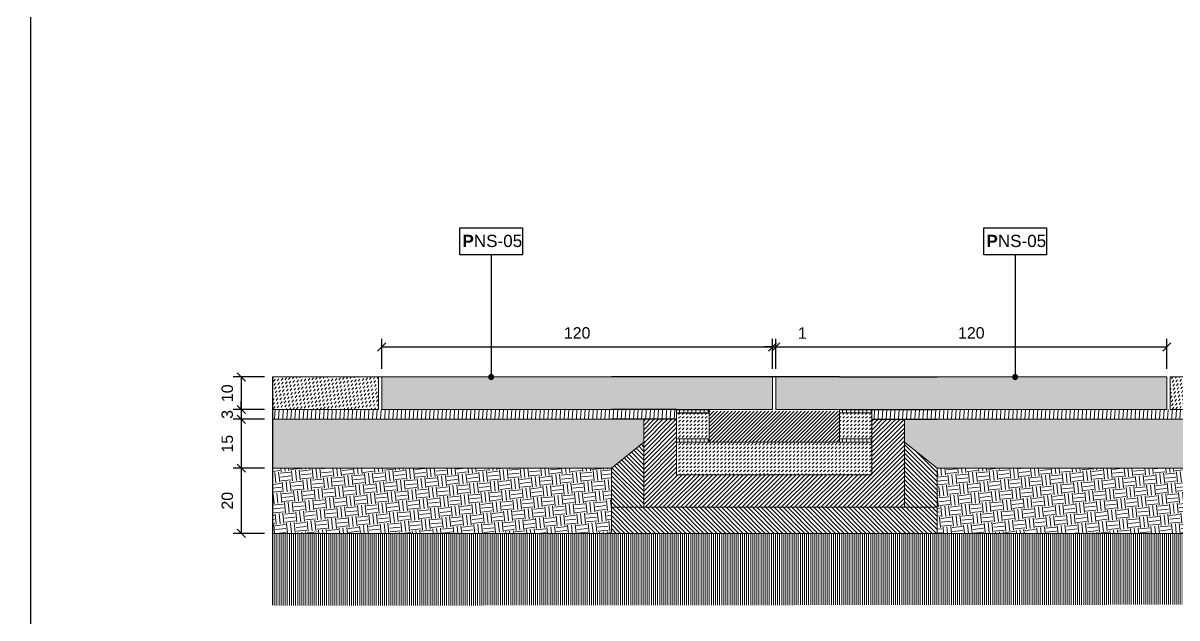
# Model space of a CAD drawing. Header units: metres. Extents: x -325 to 301, y -147 to 149.
# Drawn here: x 112.211 to 115.753, y 29.616 to 31.442 of the extents above; entities that cross this region are included whole.
import ezdxf

# ---------------------------------------------------------------- set-up
doc = ezdxf.new("R2010")
doc.units = ezdxf.units.M
doc.linetypes.add('HIDDEN', pattern=[0.375, 0.25, -0.125])
doc.layers.get('Defpoints').update_dxf_attribs({"lineweight": 13})
doc.layers.add('-aux', color=50, linetype='Continuous', plot=False)
doc.layers.add('02-L-AUX', color=2, linetype='Continuous', plot=False)
doc.layers.add('0-TX-1_25', color=7, linetype='Continuous', true_color=0x3f4f7f)
for name, color, linetype in [('02-L-Waterfeatures 02', 152, 'Continuous'), ('1-SECCIÓ', 1, 'Continuous'), ('A-KEYPLAN_HATCH', 7, 'Continuous'), ('A_TEXT_2', 7, 'Continuous')]:
    doc.layers.add(name, color=color, linetype=linetype)
for name, color, linetype, lineweight, true_color in [('03-TR-Paviment_08_Natural Stone Bleachers', 7, 'Continuous', 5, 0xafad9d), ('3-TR sorra granitica', 7, 'Continuous', 0, 0xf2dac9), ('3-TR tot_u', 7, 'Continuous', 5, 0x787878)]:
    doc.layers.add(name, color=color, linetype=linetype, lineweight=lineweight, true_color=true_color)
for name, color, linetype, lineweight in [('1-CM', 7, 'Continuous', 0), ('3-TR Formigó', 252, 'Continuous', 0), ('3-TR Seleccionat', 44, 'Continuous', 0), ('3-TR Tot-u', 37, 'Continuous', 0)]:
    doc.layers.add(name, color=color, linetype=linetype, lineweight=lineweight)
doc.styles.get("Standard").update_dxf_attribs({"font": 'arial.ttf'})
doc.dimstyles.new('ISO-25', dxfattribs={"dimtxt": 0.1, "dimasz": 0.1, "dimexe": 0.1, "dimexo": 0.1, "dimgap": 0.1, "dimtad": 1, "dimdec": 0, "dimlfac": 100, "dimzin": 9, "dimtxsty": 'Standard', "dimblk": 'OBLIQUE', "dimcen": 0.1, "dimadec": 0, "dimazin": 0, "dimtfac": 1, "dimtdec": 0, "dimtmove": 0, "dimatfit": 3, "dimldrblk": 'OBLIQUE', "dimfxl": 1, "dimarcsym": 0})
pattern_1 = [(233, (4.836408, -1.282051), (0.0016315323, -0.0116089556), [0.0082894435, -0.0082894435])]
pattern_2 = [(45, (40.4380486, -49.581333), (0, 0.0117230435), [0.0082894435, -0.0082894435])]

# ---------------------------------------------------------------- blocks, each defined once
blk = doc.blocks.new('POINT')
at = {"layer": '0-TX-1_25'}
h = blk.add_hatch(dxfattribs=at)
h.set_pattern_fill('ANGLE', color=256)
h.set_pattern_definition([(0, (-83.747, -12.726), (0, 6.985), [5.08, -1.905]), (90, (-83.747, -12.726), (-6.985, 4e-16), [5.08, -1.905])])
edge = h.paths.add_edge_path()
edge.add_arc((0, 0), 0.0075, 0, 360)
h = blk.add_hatch(color=256, dxfattribs=at)
h.dxf.hatch_style = 1
edge = h.paths.add_edge_path()
edge.add_arc((0, 0), 0.0075, 0, 360)
blk.add_circle((0, 0), 0.0075, dxfattribs=at)
blk = doc.blocks.new('_Oblique')
at = {"color": 0, "lineweight": -2}
blk.add_line((-0.5, -0.5), (0.5, 0.5), dxfattribs=at)
blk = doc.blocks.new('*D1454')
at = {"layer": '0-TX-1_25', "color": 0, "lineweight": -2, "transparency": 16777216}
for p, q in [((112.9517, 30.356), (112.8557, 30.356)), ((112.8807, 30.356), (112.8807, 30.256)), ((112.9517, 30.256), (112.8557, 30.256))]:
    blk.add_line(p, q, dxfattribs=at)
at = {"layer": 'Defpoints', "color": 0, "transparency": 16777216}
for p in [(112.9767, 30.356), (112.8807, 30.256), (112.9767, 30.256)]:
    blk.add_point(p, dxfattribs=at)
at = {"layer": '0-TX-1_25', "color": 0, "lineweight": -2, "transparency": 16777216, "xscale": 0.025, "yscale": 0.025, "zscale": 0.025}
for p, rotation in [((112.8807, 30.356), 90), ((112.8807, 30.256), 270)]:
    blk.add_blockref('_Oblique', p, dxfattribs=dict(at, rotation=rotation))
at = {"layer": '0-TX-1_25', "color": 0, "transparency": 16777216, "insert": (112.8379, 30.306), "char_height": 0.035, "attachment_point": 5, "rotation": 90}
blk.add_mtext('10', dxfattribs=at)
blk = doc.blocks.new('*D1451')
at = {"layer": '0-TX-1_25', "color": 0, "lineweight": -2, "transparency": 16777216}
for p, q in [((112.9517, 30.256), (112.8557, 30.256)), ((112.8807, 30.256), (112.8807, 30.281)), ((112.8807, 30.256), (112.8807, 30.226)), ((112.9517, 30.226), (112.8557, 30.226)), ((112.8807, 30.226), (112.8807, 30.201))]:
    blk.add_line(p, q, dxfattribs=at)
at = {"layer": 'Defpoints', "color": 0, "transparency": 16777216}
for p in [(112.9767, 30.256), (112.8807, 30.226), (112.9767, 30.226)]:
    blk.add_point(p, dxfattribs=at)
at = {"layer": '0-TX-1_25', "color": 0, "lineweight": -2, "transparency": 16777216, "xscale": 0.025, "yscale": 0.025, "zscale": 0.025}
for p, rotation in [((112.8807, 30.256), 270), ((112.8807, 30.226), 90)]:
    blk.add_blockref('_Oblique', p, dxfattribs=dict(at, rotation=rotation))
at = {"layer": '0-TX-1_25', "color": 0, "transparency": 16777216, "insert": (112.8378, 30.241), "char_height": 0.035, "attachment_point": 5, "rotation": 90}
blk.add_mtext('3', dxfattribs=at)
blk = doc.blocks.new('*D1455')
at = {"layer": '0-TX-1_25', "color": 0, "lineweight": -2, "transparency": 16777216}
for p, q in [((112.9518, 30.226), (112.8557, 30.226)), ((112.8807, 30.226), (112.8807, 30.076)), ((112.9518, 30.076), (112.8557, 30.076))]:
    blk.add_line(p, q, dxfattribs=at)
at = {"layer": 'Defpoints', "color": 0, "transparency": 16777216}
for p in [(112.9768, 30.226), (112.8807, 30.076), (112.9768, 30.076)]:
    blk.add_point(p, dxfattribs=at)
at = {"layer": '0-TX-1_25', "color": 0, "lineweight": -2, "transparency": 16777216, "xscale": 0.025, "yscale": 0.025, "zscale": 0.025}
for p, rotation in [((112.8807, 30.226), 90), ((112.8807, 30.076), 270)]:
    blk.add_blockref('_Oblique', p, dxfattribs=dict(at, rotation=rotation))
at = {"layer": '0-TX-1_25', "color": 0, "transparency": 16777216, "insert": (112.8379, 30.151), "char_height": 0.035, "attachment_point": 5, "rotation": 90}
blk.add_mtext('15', dxfattribs=at)
blk = doc.blocks.new('*D1456')
at = {"layer": '0-TX-1_25', "color": 0, "lineweight": -2, "transparency": 16777216}
for p, q in [((112.9518, 30.076), (112.8557, 30.076)), ((112.8807, 30.076), (112.8807, 29.876)), ((112.9518, 29.876), (112.8557, 29.876))]:
    blk.add_line(p, q, dxfattribs=at)
at = {"layer": 'Defpoints', "color": 0, "transparency": 16777216}
for p in [(112.9768, 30.076), (112.8807, 29.876), (112.9768, 29.876)]:
    blk.add_point(p, dxfattribs=at)
at = {"layer": '0-TX-1_25', "color": 0, "lineweight": -2, "transparency": 16777216, "xscale": 0.025, "yscale": 0.025, "zscale": 0.025}
for p, rotation in [((112.8807, 30.076), 90), ((112.8807, 29.876), 270)]:
    blk.add_blockref('_Oblique', p, dxfattribs=dict(at, rotation=rotation))
at = {"layer": '0-TX-1_25', "color": 0, "transparency": 16777216, "insert": (112.8379, 29.976), "char_height": 0.035, "attachment_point": 5, "rotation": 90}
blk.add_mtext('20', dxfattribs=at)
blk = doc.blocks.new('hatch keyplan 2')
at = {"layer": 'A-KEYPLAN_HATCH'}
blk.add_lwpolyline([(0, 0.00548), (0.01287, 0.00548), (0.01287, 0), (0, 0)], close=True, dxfattribs=at)
blk = doc.blocks.new('hatch keyplan')
at = {"layer": 'A-KEYPLAN_HATCH'}
blk.add_blockref('hatch keyplan 2', (1.43058, 0.85215), dxfattribs=at)
blk = doc.blocks.new('PNS_05')
at = {"layer": 'A-KEYPLAN_HATCH', "xscale": 0.7124947396918078, "yscale": 0.7124947396918078, "zscale": 0.7124947396918078}
blk.add_blockref('hatch keyplan', (-1.01928, -0.60715), dxfattribs=at)
at = {"layer": 'A_TEXT_2', "insert": (-0.00057, 0.00291), "char_height": 0.0017812, "attachment_point": 1}
blk.add_mtext_dynamic_manual_height_columns('\\pi0.00097;{\\fArial|b1|i0|c0|p34;P}NS-05', width=0.0103753, gutter_width=0.01069, heights=[0], dxfattribs=at)
blk = doc.blocks.new('*D1507')
at = {"layer": '0-TX-1_25', "color": 0, "lineweight": -2, "transparency": 16777216}
for p, q in [((125.0709, 30.3796), (124.9763, 30.3796)), ((125.0013, 30.3796), (125.0013, 30.2288)), ((124.9013, 30.2288), (125.0263, 30.2288))]:
    blk.add_line(p, q, dxfattribs=at)
at = {"layer": 'Defpoints', "color": 0, "transparency": 16777216}
for p in [(125.0959, 30.3796), (22.7213, 30.2288), (125.0013, 30.2288)]:
    blk.add_point(p, dxfattribs=at)
at = {"layer": '0-TX-1_25', "color": 0, "lineweight": -2, "transparency": 16777216, "xscale": 0.025, "yscale": 0.025, "zscale": 0.025}
for p, rotation in [((125.0013, 30.3796), 90), ((125.0013, 30.2288), 270)]:
    blk.add_blockref('_Oblique', p, dxfattribs=dict(at, rotation=rotation))
at = {"layer": '0-TX-1_25', "color": 0, "transparency": 16777216, "insert": (124.9584, 30.3042), "char_height": 0.035, "attachment_point": 5, "rotation": 90}
blk.add_mtext('15', dxfattribs=at)
blk = doc.blocks.new('*D1569')
at = {"layer": '0-TX-1_25', "color": 0, "lineweight": -2, "transparency": 16777216}
for p, q in [((114.5117, 30.381), (114.5117, 30.4731)), ((114.5217, 30.381), (114.5217, 30.4731)), ((114.5117, 30.4481), (114.4867, 30.4481)), ((114.5117, 30.4481), (114.5217, 30.4481)), ((114.5217, 30.4481), (114.6346, 30.4481))]:
    blk.add_line(p, q, dxfattribs=at)
at = {"layer": 'Defpoints', "color": 0, "transparency": 16777216}
for p in [(114.5217, 30.4481), (114.5117, 30.356), (114.5217, 30.356)]:
    blk.add_point(p, dxfattribs=at)
at = {"layer": '0-TX-1_25', "color": 0, "lineweight": -2, "transparency": 16777216, "xscale": 0.025, "yscale": 0.025, "zscale": 0.025}
blk.add_blockref('_Oblique', (114.5117, 30.4481), dxfattribs=at)
at = {"layer": '0-TX-1_25', "color": 0, "lineweight": -2, "transparency": 16777216, "xscale": 0.025, "yscale": 0.025, "zscale": 0.025, "rotation": 180}
blk.add_blockref('_Oblique', (114.5217, 30.4481), dxfattribs=at)
at = {"layer": '0-TX-1_25', "color": 0, "transparency": 16777216, "insert": (114.6031, 30.4907), "char_height": 0.035, "attachment_point": 5}
blk.add_mtext('1', dxfattribs=at)
blk = doc.blocks.new('*D1570')
at = {"layer": '0-TX-1_25', "color": 0, "lineweight": -2, "transparency": 16777216}
for p, q in [((113.3117, 30.381), (113.3117, 30.4731)), ((114.5117, 30.381), (114.5117, 30.4731)), ((113.3117, 30.4481), (114.5117, 30.4481))]:
    blk.add_line(p, q, dxfattribs=at)
at = {"layer": 'Defpoints', "color": 0, "transparency": 16777216}
for p in [(114.5117, 30.4481), (113.3117, 30.356), (114.5117, 30.356)]:
    blk.add_point(p, dxfattribs=at)
at = {"layer": '0-TX-1_25', "color": 0, "lineweight": -2, "transparency": 16777216, "xscale": 0.025, "yscale": 0.025, "zscale": 0.025, "rotation": 180}
blk.add_blockref('_Oblique', (113.3117, 30.4481), dxfattribs=at)
at = {"layer": '0-TX-1_25', "color": 0, "lineweight": -2, "transparency": 16777216, "xscale": 0.025, "yscale": 0.025, "zscale": 0.025}
blk.add_blockref('_Oblique', (114.5117, 30.4481), dxfattribs=at)
at = {"layer": '0-TX-1_25', "color": 0, "transparency": 16777216, "insert": (113.9117, 30.491), "char_height": 0.035, "attachment_point": 5}
blk.add_mtext('120', dxfattribs=at)
blk = doc.blocks.new('*D1571')
at = {"layer": '0-TX-1_25', "color": 0, "lineweight": -2, "transparency": 16777216}
for p, q in [((114.5217, 30.381), (114.5217, 30.4731)), ((115.7217, 30.3811), (115.7217, 30.4731)), ((114.5217, 30.4481), (115.7217, 30.4481))]:
    blk.add_line(p, q, dxfattribs=at)
at = {"layer": 'Defpoints', "color": 0, "transparency": 16777216}
for p in [(115.7217, 30.4481), (114.5217, 30.356), (115.7217, 30.3561)]:
    blk.add_point(p, dxfattribs=at)
at = {"layer": '0-TX-1_25', "color": 0, "lineweight": -2, "transparency": 16777216, "xscale": 0.025, "yscale": 0.025, "zscale": 0.025, "rotation": 180}
blk.add_blockref('_Oblique', (114.5217, 30.4481), dxfattribs=at)
at = {"layer": '0-TX-1_25', "color": 0, "lineweight": -2, "transparency": 16777216, "xscale": 0.025, "yscale": 0.025, "zscale": 0.025}
blk.add_blockref('_Oblique', (115.7217, 30.4481), dxfattribs=at)
at = {"layer": '0-TX-1_25', "color": 0, "transparency": 16777216, "insert": (115.1217, 30.491), "char_height": 0.035, "attachment_point": 5}
blk.add_mtext('120', dxfattribs=at)
blk = doc.blocks.new('*D1716')
at = {"layer": '0-TX-1_25', "color": 0, "lineweight": -2, "transparency": 16777216}
for p, q in [((22.7944, 30.8407), (22.6694, 30.8407)), ((22.6944, 30.8407), (22.6944, 30.7266)), ((22.7059, 30.7266), (22.6694, 30.7266))]:
    blk.add_line(p, q, dxfattribs=at)
at = {"layer": 'Defpoints', "color": 0, "transparency": 16777216}
for p in [(141.1864, 30.8407), (22.6944, 30.7266), (22.7309, 30.7266)]:
    blk.add_point(p, dxfattribs=at)
at = {"layer": '0-TX-1_25', "color": 0, "lineweight": -2, "transparency": 16777216, "xscale": 0.025, "yscale": 0.025, "zscale": 0.025}
for p, rotation in [((22.6944, 30.8407), 90), ((22.6944, 30.7266), 270)]:
    blk.add_blockref('_Oblique', p, dxfattribs=dict(at, rotation=rotation))
at = {"layer": '0-TX-1_25', "color": 0, "transparency": 16777216, "insert": (22.6518, 30.7837), "char_height": 0.035, "attachment_point": 5, "rotation": 90}
blk.add_mtext('11', dxfattribs=at)

msp = doc.modelspace()

# ---------------------------------------------------------------- hatches: boundary and pattern name
at = {"layer": '02-L-Waterfeatures 02', "lineweight": 9, "transparency": 33554687}
h = msp.add_hatch(dxfattribs=at)
h.set_pattern_fill('ANSI31', color=256, scale=0.0025)
h.set_pattern_definition([(45, (39.548288, -1.628753), (-0.0056126601, 0.0056126601), [])])
h.paths.add_polyline_path([(114.3167, 30.2512), (114.7167, 30.2512), (114.7167, 30.156), (114.3167, 30.156)])
at = {"layer": '03-TR-Paviment_08_Natural Stone Bleachers'}
h = msp.add_hatch(dxfattribs=at)
h.set_pattern_fill('DASH', color=256, scale=0.002611, angle=233, style=0, double=1)
h.set_pattern_definition(pattern_1)
h.paths.add_polyline_path([(112.9768, 30.356), (112.9768, 30.256), (113.3017, 30.2561), (113.3017, 30.3561)])
h = msp.add_hatch(dxfattribs=at)
h.set_pattern_fill('DASH', color=256, scale=0.002611, angle=233, style=0, double=1)
h.set_pattern_definition([(233, (6.046408, -1.282051), (0.0016315323, -0.0116089556), [0.0082894435, -0.0082894435])])
h.paths.add_polyline_path([(114.5117, 30.2561), (114.5117, 30.3561), (113.3117, 30.356), (113.3117, 30.256)])
h = msp.add_hatch(dxfattribs=at)
h.set_pattern_fill('DASH', color=256, scale=0.002611, angle=233, style=0, double=1)
h.set_pattern_definition([(233, (7.256399, -1.28205), (0.0016315323, -0.0116089556), [0.0082894435, -0.0082894435])])
h.paths.add_polyline_path([(115.7217, 30.2561), (115.7217, 30.3561), (114.5217, 30.356), (114.5217, 30.256)])
h = msp.add_hatch(dxfattribs=at)
h.set_pattern_fill('DASH', color=256, scale=0.002611, angle=233, style=0, double=1)
h.set_pattern_definition(pattern_1)
h.paths.add_polyline_path([(115.9767, 30.3559), (115.9767, 30.2559), (115.7317, 30.2561), (115.7317, 30.3561)])
h = msp.add_hatch(dxfattribs=at)
h.set_pattern_fill('DASH', color=256, scale=0.002611, angle=45, style=0, double=1)
h.set_pattern_definition(pattern_2)
h.paths.add_polyline_path([(114.3167, 30.2463), (114.2167, 30.2463), (114.2167, 30.166), (114.3167, 30.166)])
h = msp.add_hatch(dxfattribs=at)
h.set_pattern_fill('DASH', color=256, scale=0.002611, angle=45, style=0, double=1)
h.set_pattern_definition(pattern_2)
h.paths.add_polyline_path([(114.7167, 30.246), (114.7167, 30.166), (114.8167, 30.166), (114.8167, 30.246)])
h = msp.add_hatch(dxfattribs=at)
h.set_pattern_fill('DASH', color=256, scale=0.002611, angle=45, style=0, double=1)
h.set_pattern_definition(pattern_2)
h.paths.add_polyline_path([(114.2188, 30.156), (114.2167, 30.056), (114.8167, 30.0563), (114.8167, 30.1556)])
at = {"layer": '3-TR Formigó'}
h = msp.add_hatch(dxfattribs=at)
h.set_pattern_fill('ANSI31', color=256, scale=0.003, style=0)
h.set_pattern_definition([(45, (112.293902, 29.408829), (-0.006735192, 0.006735192), [])])
h.paths.add_polyline_path([(114.9173, 30.2258), (114.8171, 30.2261), (114.8162, 30.0559), (114.217, 30.0559), (114.217, 30.226), (114.117, 30.226), (114.117, 29.956), (114.9161, 29.956)])
h = msp.add_hatch(dxfattribs=at)
h.set_pattern_fill('ANSI31', color=256, scale=0.003, angle=270, style=0)
h.set_pattern_definition([(315, (40.438049, -49.581333), (0.0067351921, 0.0067351921), [])])
h.paths.add_polyline_path([(114.0167, 29.876), (115.0167, 29.876), (115.0167, 30.076), (114.9167, 30.156), (114.9167, 29.956), (114.117, 29.956), (114.1167, 30.156), (114.0167, 30.076)])
at = {"layer": '3-TR Seleccionat'}
h = msp.add_hatch(dxfattribs=at)
h.set_pattern_fill('ANSI31', color=256, scale=0.002, angle=225, style=0)
h.set_pattern_definition([(270, (112.825212, 29.413619), (0.00635, -2e-18), [])])
h.paths.add_polyline_path([(112.9768, 29.876), (112.98, 29.6544), (115.98, 29.6576), (115.9767, 29.876), (114.8332, 29.876)])
at = {"layer": '3-TR sorra granitica'}
h = msp.add_hatch(dxfattribs=at)
h.set_pattern_fill('LINE', color=256, scale=0.1, angle=51.1041, style=0)
h.set_pattern_definition([(86.7506083, (148.797425, 236.762937), (-0.0124799034, 0.00070852734), [])])
h.paths.add_polyline_path([(117.5718, 30.2361), (117.5718, 30.256), (117.5721, 30.256)])
h.paths.add_polyline_path([(114.2167, 30.2562), (114.2167, 30.2461), (114.2167, 30.246), (114.2167, 30.226), (112.9768, 30.2264), (112.9768, 30.256)])
h = msp.add_hatch(dxfattribs=at)
h.set_pattern_fill('LINE', color=256, scale=0.1, angle=54.368, style=0)
h.set_pattern_definition([(90.014497, (138.111215, 238.42112), (-0.0124999996, -3.1627e-06), [])])
h.paths.add_polyline_path([(114.3167, 30.2563), (114.2167, 30.2563), (114.2167, 30.2463), (114.3167, 30.2463)])
h = msp.add_hatch(dxfattribs=at)
h.set_pattern_fill('LINE', color=256, scale=0.1, angle=54.368, style=0)
h.set_pattern_definition([(90.014497, (138.611215, 238.42073), (-0.0124999996, -3.1627e-06), [])])
h.paths.add_polyline_path([(114.8167, 30.256), (114.7167, 30.256), (114.7167, 30.246), (114.8167, 30.246)])
h = msp.add_hatch(dxfattribs=at)
h.set_pattern_fill('LINE', color=256, scale=0.1, angle=51.1041, style=0)
h.set_pattern_definition([(86.7506083, (150.487306, 236.762937), (-0.0124799034, 0.00070852734), [])])
h.paths.add_polyline_path([(119.2617, 30.2361), (119.2617, 30.256), (119.262, 30.256)])
edge = h.paths.add_edge_path()
edge.add_line((115.9767, 30.2561), (115.9767, 30.226))
edge.add_line((115.9767, 30.226), (114.8167, 30.226))
edge.add_line((114.8167, 30.226), (114.8167, 30.246))
edge.add_line((114.8167, 30.246), (114.8167, 30.256))
edge.add_line((114.8167, 30.256), (115.9767, 30.2561))
h = msp.add_hatch(dxfattribs=at)
h.set_pattern_fill('LINE', color=256, scale=0.1, angle=54.368, style=0)
h.set_pattern_definition([(90.014497, (138.111215, 238.33073), (-0.0124999996, -3.1627e-06), [])])
h.paths.add_polyline_path([(114.3167, 30.166), (114.2167, 30.166), (114.2167, 30.156), (114.3167, 30.156)])
h = msp.add_hatch(dxfattribs=at)
h.set_pattern_fill('LINE', color=256, scale=0.1, angle=54.368, style=0)
h.set_pattern_definition([(90.014497, (138.611215, 238.33073), (-0.0124999996, -3.1627e-06), [])])
h.paths.add_polyline_path([(114.8167, 30.166), (114.7167, 30.166), (114.7167, 30.156), (114.8167, 30.156)])
at = {"layer": '3-TR Tot-u'}
h = msp.add_hatch(dxfattribs=at)
h.set_pattern_fill('EARTH', color=256, scale=0.005, angle=-84.0741)
h.set_pattern_definition([(275.925852, (5.971406, -1.28205), (0.034858251, -0.028302426), [0.03175, -0.03175]), (275.925852, (5.98325, -1.28082), (0.034858251, -0.028302426), [0.03175, -0.03175]), (275.925852, (5.99509, -1.279592), (0.034858251, -0.028302426), [0.03175, -0.03175]), (5.925852, (5.99945, -1.28313), (0.028302426, 0.034858251), [0.03175, -0.03175]), (5.925852, (6.000678, -1.294972), (0.028302426, 0.034858251), [0.03175, -0.03175]), (5.925852, (6.001907, -1.306815), (0.028302426, 0.034858251), [0.03175, -0.03175])])
h.paths.add_polyline_path([(112.9768, 30.076), (112.9768, 29.876), (114.0167, 29.876), (114.017, 29.956), (114.0167, 30.076)])
h = msp.add_hatch(dxfattribs=at)
h.set_pattern_fill('EARTH', color=256, scale=0.005, angle=-84.0741)
h.set_pattern_definition([(275.925852, (4.896586, -2.892103), (0.034858251, -0.028302426), [0.03175, -0.03175]), (275.925852, (4.908428, -2.890874), (0.034858251, -0.028302426), [0.03175, -0.03175]), (275.925852, (4.92027, -2.889645), (0.034858251, -0.028302426), [0.03175, -0.03175]), (5.925852, (4.924628, -2.893182), (0.028302426, 0.034858251), [0.03175, -0.03175]), (5.925852, (4.925857, -2.905025), (0.028302426, 0.034858251), [0.03175, -0.03175]), (5.925852, (4.927087, -2.916868), (0.028302426, 0.034858251), [0.03175, -0.03175])])
h.paths.add_polyline_path([(114.2667, 29.9544), (114.267, 29.956), (114.2667, 29.956)])
h.paths.add_polyline_path([(115.0167, 29.956), (115.0167, 29.876), (115.9767, 29.876), (115.9767, 30.076), (115.0167, 30.076)])
at = {"layer": '3-TR tot_u'}
h = msp.add_hatch(dxfattribs=at)
h.set_pattern_fill('AR-CONC', color=256, scale=0.00025, angle=92.9928)
h.set_pattern_definition([(142.992814, (5.99327, -1.282037), (0.001601339, 0.045692094), [0.0047625, -0.0523875]), (87.992814, (5.99327, -1.282037), (-0.047239044, -0.011292642), [0.00381, -0.041910146]), (193.44426, (5.993404, -1.27823), (-0.045637704, 0.034399452), [0.004047502, -0.044522561]), (139.177014, (5.98059, -1.2827), (0.00695794, 0.068226093), [0.00714375, -0.07858125]), (189.62837, (5.98117, -1.277014), (-0.064870924, 0.05604051), [0.006071256, -0.0667839]), (84.176966, (5.98059, -1.2827), (-0.064870924, 0.05604051), [0.00571499, -0.062864933]), (113.992814, (5.983427, -1.276193), (0.023552455, 0.039186736), [0.0047625, -0.0523875]), (58.992814, (5.983427, -1.276193), (-0.04679087, 0.013025288), [0.00381, -0.04191]), (164.44426, (5.98539, -1.272927), (-0.023238414, 0.052212023), [0.004047502, -0.044522484]), (130.492814, (5.99327, -1.282037), (-0.021150243, -0.000332572), [0, -0.041402, 0, -0.042545, 0, -0.04206875]), (100.492814, (5.99327, -1.282037), (-0.02588316, 0.0153745068), [0, -0.024257, 0, -0.0404495, 0, -0.01603375]), (60.492814, (5.99401, -1.296178), (-0.0003395879, 0.033926191), [0, -0.015875, 0, -0.04953, 0, -0.0657225]), (50.492814, (5.99434, -1.30252), (-0.0082814355, 0.036649903), [0, -0.0206375, 0, -0.032893, 0, -0.0466725])])
h.paths.add_polyline_path([(112.9768, 30.226), (112.9768, 30.156), (112.9769, 30.076), (114.0167, 30.076), (114.1167, 30.156), (114.1167, 30.226)])
h = msp.add_hatch(dxfattribs=at)
h.set_pattern_fill('AR-CONC', color=256, scale=0.00025, angle=92.9928)
h.set_pattern_definition([(142.992814, (7.773152, -1.28205), (0.001601339, 0.045692094), [0.0047625, -0.0523875]), (87.992814, (7.77315, -1.28205), (-0.047239044, -0.011292642), [0.00381, -0.041910146]), (193.44426, (7.773285, -1.278243), (-0.045637704, 0.034399452), [0.004047502, -0.044522561]), (139.177014, (7.76047, -1.282713), (0.00695794, 0.068226093), [0.00714375, -0.07858125]), (189.62837, (7.76105, -1.27703), (-0.064870924, 0.05604051), [0.006071256, -0.0667839]), (84.176966, (7.76047, -1.28271), (-0.064870924, 0.05604051), [0.00571499, -0.062864933]), (113.992814, (7.76331, -1.276206), (0.023552455, 0.039186736), [0.0047625, -0.0523875]), (58.992814, (7.76331, -1.276206), (-0.04679087, 0.013025288), [0.00381, -0.04191]), (164.44426, (7.76527, -1.27294), (-0.023238414, 0.052212023), [0.004047502, -0.044522484]), (130.492814, (7.773152, -1.28205), (-0.021150243, -0.000332572), [0, -0.041402, 0, -0.042545, 0, -0.04206875]), (100.492814, (7.773152, -1.28205), (-0.02588316, 0.0153745068), [0, -0.024257, 0, -0.0404495, 0, -0.01603375]), (60.492814, (7.773891, -1.296191), (-0.0003395879, 0.033926191), [0, -0.015875, 0, -0.04953, 0, -0.0657225]), (50.492814, (7.774223, -1.302533), (-0.0082814355, 0.036649903), [0, -0.0206375, 0, -0.032893, 0, -0.0466725])])
h.paths.add_polyline_path([(114.9167, 30.226), (114.9167, 30.156), (115.0167, 30.076), (115.9767, 30.0759), (115.9767, 30.226)])

# ---------------------------------------------------------------- linework, layer by layer
at = {"layer": '-aux'}
msp.add_lwpolyline([(112.2345, 3.4567), (112.2345, 133.4567)], dxfattribs=at)
at = {"layer": '0-TX-1_25'}
for points in [[(113.6477, 30.731), (113.6477, 30.356)], [(115.2563, 30.731), (115.2563, 30.356)]]:
    msp.add_lwpolyline(points, dxfattribs=at)
at = {"layer": '02-L-AUX'}
for points in [[(114.7167, 30.356), (114.0167, 30.356)], [(114.7167, 30.356), (115.0167, 30.356)], [(114.2167, 30.256), (114.0167, 30.256)], [(114.2167, 30.256), (114.3167, 30.256)], [(114.7167, 30.256), (115.0167, 30.256)], [(114.2167, 30.226), (114.0167, 30.226)], [(114.2167, 30.2463), (114.3167, 30.2463)], [(114.8167, 30.226), (115.0167, 30.226)]]:
    msp.add_lwpolyline(points, dxfattribs=at)
at = {"layer": '1-CM'}
for points in [[(112.9768, 30.256), (113.3017, 30.256), (113.3017, 30.356), (112.9767, 30.356)], [(114.5117, 30.356), (113.2317, 30.356)], [(115.9767, 30.2559), (115.7317, 30.256), (115.7317, 30.356), (115.9767, 30.3559)], [(113.3168, 30.256), (114.4886, 30.256)], [(112.9768, 30.226), (114.2167, 30.226)], [(114.3167, 30.2463), (114.3167, 30.166), (114.2167, 30.166), (114.2167, 30.2463)], [(114.2167, 30.2463), (114.3167, 30.2463)], [(114.8167, 30.226), (115.9767, 30.226)], [(114.1167, 30.156), (114.0167, 30.076), (114.0167, 29.956), (114.0167, 29.876), (114.9167, 29.876), (115.0167, 29.876), (115.0167, 29.956), (115.0167, 30.076), (114.9167, 30.156)], [(112.9768, 30.076), (114.0167, 30.076)], [(115.0167, 30.076), (115.9767, 30.076)], [(112.9768, 29.876), (114.8332, 29.876), (115.9767, 29.876)]]:
    msp.add_lwpolyline(points, dxfattribs=at)
for points in [[(114.5117, 30.356), (113.3117, 30.356), (113.3117, 30.256), (114.5117, 30.256)], [(114.5217, 30.356), (115.7217, 30.3561), (115.7217, 30.2561), (114.5217, 30.256)], [(114.2167, 30.2463), (114.3167, 30.2463), (114.3167, 30.256), (114.2167, 30.256)], [(114.8167, 30.246), (114.7167, 30.246), (114.7167, 30.256), (114.8167, 30.256)], [(114.9167, 29.956), (114.1167, 29.956), (114.1167, 30.226), (114.2167, 30.226), (114.2167, 30.056), (114.8167, 30.056), (114.8167, 30.226), (114.9167, 30.226)], [(114.7167, 30.166), (114.7167, 30.246), (114.8167, 30.246), (114.8167, 30.166)], [(114.3167, 30.166), (114.2167, 30.166), (114.2167, 30.156), (114.3167, 30.156)], [(114.2167, 30.156), (114.8167, 30.156), (114.8167, 30.056), (114.2167, 30.056)], [(114.7167, 30.166), (114.8167, 30.166), (114.8167, 30.156), (114.7167, 30.156)]]:
    msp.add_lwpolyline(points, close=True, dxfattribs=at)
at = {"layer": '1-CM', "linetype": 'HIDDEN', "ltscale": 0.05}
for points in [[(114.117, 29.956), (114.017, 29.956)], [(114.9167, 29.956), (115.0167, 29.956)]]:
    msp.add_lwpolyline(points, dxfattribs=at)
at = {"layer": '1-SECCIÓ'}
msp.add_lwpolyline([(112.9768, 30.356), (112.9768, 29.656)], dxfattribs=at)

# ---------------------------------------------------------------- block references
at = {"color": 244, "true_color": 0x991b1e, "xscale": 21.05278700931629, "yscale": 21.05278700931629, "zscale": 21.05278700931629}
for p in [(113.5512, 30.731), (115.1597, 30.731)]:
    msp.add_blockref('PNS_05', p, dxfattribs=at)
at = {"layer": '0-TX-1_25', "xscale": -1, "rotation": 1.131780543641376}
for p in [(113.6477, 30.3559), (115.2563, 30.356)]:
    msp.add_blockref('POINT', p, dxfattribs=at)

# ---------------------------------------------------------------- dimensions: what is measured, and where the dimension line sits
at = {"layer": '0-TX-1_25'}
for base, p1, p2, picture, middle in [((22.6944, 30.7266), (141.1864, 30.8407), (22.7309, 30.7266), '*D1716', (22.6518, 30.7837)), ((125.0013, 30.2288), (125.0959, 30.3796), (22.7213, 30.2288), '*D1507', (124.9584, 30.3042)), ((112.8807, 30.256), (112.9767, 30.356), (112.9767, 30.256), '*D1454', (112.8379, 30.306)), ((112.8807, 30.076), (112.9768, 30.226), (112.9768, 30.076), '*D1455', (112.8379, 30.151)), ((112.8807, 29.876), (112.9768, 30.076), (112.9768, 29.876), '*D1456', (112.8379, 29.976))]:
    dim = msp.add_linear_dim(base=base, p1=p1, p2=p2, angle=90, dimstyle='ISO-25', override={"dimtxt": 0.035, "dimasz": 0.025, "dimexe": 0.025, "dimexo": 0.025, "dimgap": 0.025, "dimblk1": 'Oblique', "dimblk2": 'Oblique', "dimsah": 1, "dimfxl": 0.1, "dimfxlon": 1, "dimarcsym": 1}, dxfattribs=at)
    dim.commit()
    dim.dimension.update_dxf_attribs({"geometry": picture, "text_midpoint": middle})
for base, p1, p2, picture, middle in [((114.5117, 30.4481), (113.3117, 30.356), (114.5117, 30.356), '*D1570', (113.9117, 30.491)), ((114.5217, 30.4481), (114.5117, 30.356), (114.5217, 30.356), '*D1569', (114.6031, 30.4907)), ((115.7217, 30.4481), (114.5217, 30.356), (115.7217, 30.3561), '*D1571', (115.1217, 30.491))]:
    dim = msp.add_linear_dim(base=base, p1=p1, p2=p2, dimstyle='ISO-25', override={"dimtxt": 0.035, "dimasz": 0.025, "dimexe": 0.025, "dimexo": 0.025, "dimgap": 0.025, "dimblk1": 'Oblique', "dimblk2": 'Oblique', "dimsah": 1, "dimfxl": 0.1, "dimfxlon": 1, "dimarcsym": 1}, dxfattribs=at)
    dim.commit()
    dim.dimension.update_dxf_attribs({"geometry": picture, "text_midpoint": middle})
dim = msp.add_linear_dim(base=(112.8807, 30.226), p1=(112.9767, 30.256), p2=(112.9767, 30.226), angle=90, dimstyle='ISO-25', override={"dimtxt": 0.035, "dimasz": 0.025, "dimexe": 0.025, "dimexo": 0.025, "dimgap": 0.025, "dimblk1": 'Oblique', "dimblk2": 'Oblique', "dimsah": 1, "dimfxl": 0.1, "dimfxlon": 1, "dimarcsym": 1}, dxfattribs=at)
dim.commit()
dim.dimension.update_dxf_attribs({"geometry": '*D1451', "text_midpoint": (112.8807, 30.241), "dimtype": 160})

doc.saveas('drawing.dxf')
